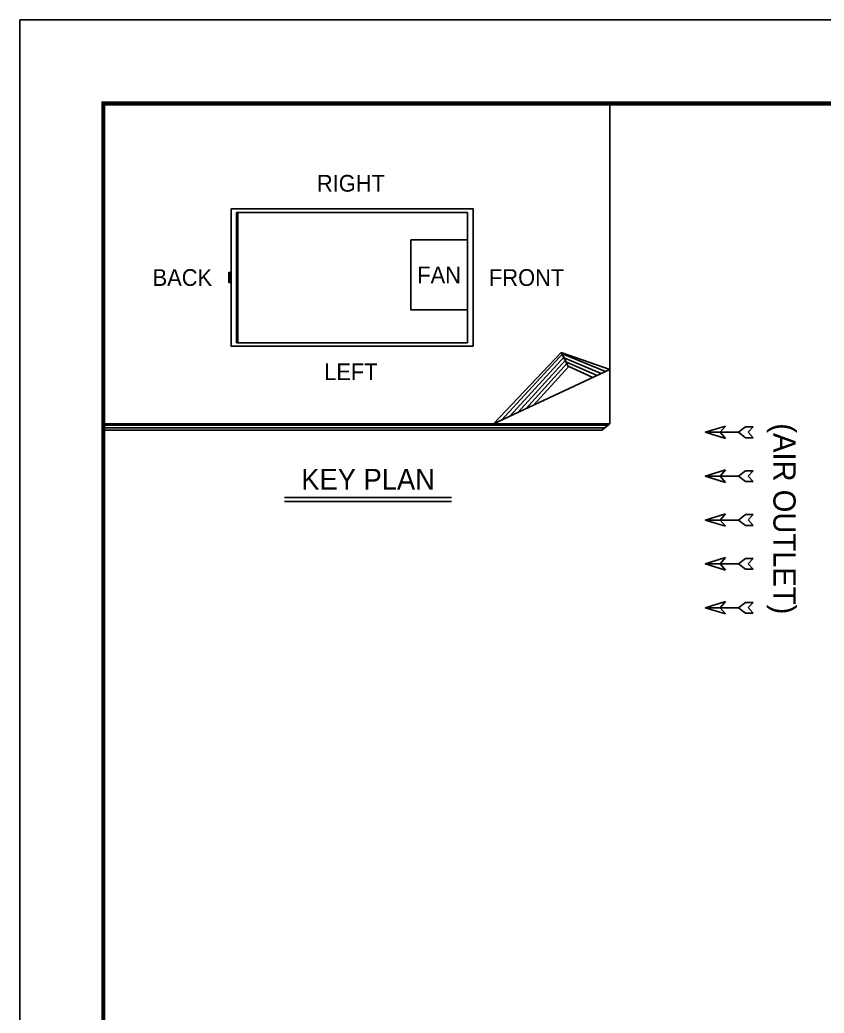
# Model space of a CAD drawing. Header units: millimetres. Extents: x -664124 to 30784, y -141094 to 22397.
# Drawn here: x 1377 to 8119, y 14073 to 22397 of the extents above; entities that cross this region are included whole.
import ezdxf
from ezdxf.enums import TextEntityAlignment as Align

# ---------------------------------------------------------------- set-up
doc = ezdxf.new("R2010")
doc.units = ezdxf.units.MM
for name, color, linetype in [('냉각탑', 4, 'Continuous'), ('냉각탑_box', 1, 'Continuous'), ('냉각탑_dim', 1, 'Continuous'), ('냉각탑_form', 1, 'Continuous'), ('냉각탑_text', 3, 'Continuous')]:
    doc.layers.add(name, color=color, linetype=linetype)
doc.styles.add('돋움', font='Dotum.ttf')

# ---------------------------------------------------------------- blocks, each defined once
blk = doc.blocks.new('화살표 IN OUT')
at = {"layer": '냉각탑_dim'}
for p, q in [((-322.7, 43), (-383.9, 43)), ((-343.1, 0.5), (-383.9, 43)), ((-383.9, -43), (-343.1, 0.5)), ((-266.4, 0), (-322.7, 43)), ((-266.4, 0), (-322.7, -43)), ((-266.4, 0), (0, 0)), ((-163.5, 50), (-121.5, 0)), ((0, 0), (-163.5, 50)), ((-163.5, -50), (-121.5, 0)), ((0, 0), (-163.5, -50)), ((-322.7, -43), (-383.9, -43))]:
    blk.add_line(p, q, dxfattribs=at)

msp = doc.modelspace()

# ---------------------------------------------------------------- linework, layer by layer
at = {"layer": 'Defpoints'}
msp.add_lwpolyline([(1377.2, 22397.4), (30784.4, 22397.4), (30784.4, 1602.3), (1377.2, 1602.3)], close=True, dxfattribs=at)
at = {"layer": '냉각탑', "ltscale": 30}
for p, q in [((3194.1, 19691.8), (3194.1, 20784.2)), ((3194.1, 20784.2), (5128.9, 20784.2)), ((3203.3, 19691.8), (3203.3, 20784.2)), ((5128.9, 19691.8), (5128.9, 20784.2)), ((3194.1, 19691.8), (5128.9, 19691.8))]:
    msp.add_line(p, q, dxfattribs=at)
msp.add_lwpolyline([(3148, 20814.1), (3148, 19661.8), (5176.1, 19661.8), (5176.1, 20814.1)], close=True, dxfattribs=at)
for points in [[(5128.9, 20552.6), (4655, 20552.6), (4654.5, 19966.1), (5128.9, 19966.1)], [(3139.3, 20278.8), (3127.6, 20278.8), (3127.6, 20197.2), (3139.3, 20197.2)], [(3133.5, 20278.8), (3133.5, 20197.2)], [(3139.3, 20197.2), (3139.3, 20278.8)]]:
    msp.add_lwpolyline(points, dxfattribs=at)
at = {"layer": '냉각탑_box'}
for p, q in [((6322.2, 19012.1), (6322.2, 21697.2)), ((5348, 19012.1), (5913.4, 19609.7)), ((5415.6, 19043.6), (5929.9, 19602.8)), ((5483.2, 19075.2), (5941.2, 19574.8)), ((5913.4, 19609.7), (6322.2, 19467.2)), ((5913.4, 19609.7), (5974.8, 19490.9)), ((5932.2, 19597.1), (6286.7, 19450.6)), ((5945.8, 19563.4), (6251.1, 19434)), ((5550.7, 19106.8), (5952.4, 19546.9)), ((5618.3, 19138.4), (5963.6, 19518.9)), ((5685.9, 19169.9), (5974.8, 19490.9)), ((5959.3, 19529.7), (6215.6, 19417.4)), ((5972.8, 19495.9), (6180, 19400.8)), ((5348, 19012.1), (6322.2, 19467.2)), ((2077.4, 19012.1), (6322.2, 19012.1)), ((2077.4, 19000.4), (6308.1, 19000.4)), ((6322.2, 19012.1), (6256.2, 18957.4)), ((2077.4, 18978.9), (6282.2, 18978.9)), ((2077.4, 18957.4), (6256.2, 18957.4)), ((3596.4, 18395.6), (4996.4, 18395.6)), ((3596.4, 18360.6), (4996.4, 18360.6))]:
    msp.add_line(p, q, dxfattribs=at)
at = {"layer": '냉각탑_form', "const_width": 35}
msp.add_lwpolyline([(2077.4, 21697.2), (2077.4, 2302.5), (30084.2, 2302.5), (30084.2, 21697.2)], close=True, dxfattribs=at)

# ---------------------------------------------------------------- block references
at = {"layer": '냉각탑_dim', "xscale": -1.04999997375291, "yscale": 1.04999997374806, "zscale": 1.04999997375}
for p in [(7120.9, 18940.7), (7120.9, 18573.2), (7120.9, 18205.7), (7120.9, 17838.2), (7120.9, 17470.7)]:
    msp.add_blockref('화살표 IN OUT', p, dxfattribs=at)

# ---------------------------------------------------------------- texts
at = {"layer": '냉각탑_text', "style": '돋움'}
for s, height, p in [('RIGHT', 140, (4152, 21027.8)), ('FAN', 140, (4891.7, 20259.4)), ('BACK', 140, (2739.4, 20238)), ('FRONT', 140, (5624.7, 20238)), ('LEFT', 140, (4152, 19449)), ('KEY PLAN', 175, (4296.4, 18547.2))]:
    msp.add_text(s, height=height, dxfattribs=at).set_placement(p, align=Align.MIDDLE_CENTER)
msp.add_text('(AIR OUTLET)', height=186.667, rotation=270, dxfattribs=at).set_placement((7786.8, 18215.8), align=Align.MIDDLE_CENTER)

doc.saveas('drawing.dxf')
